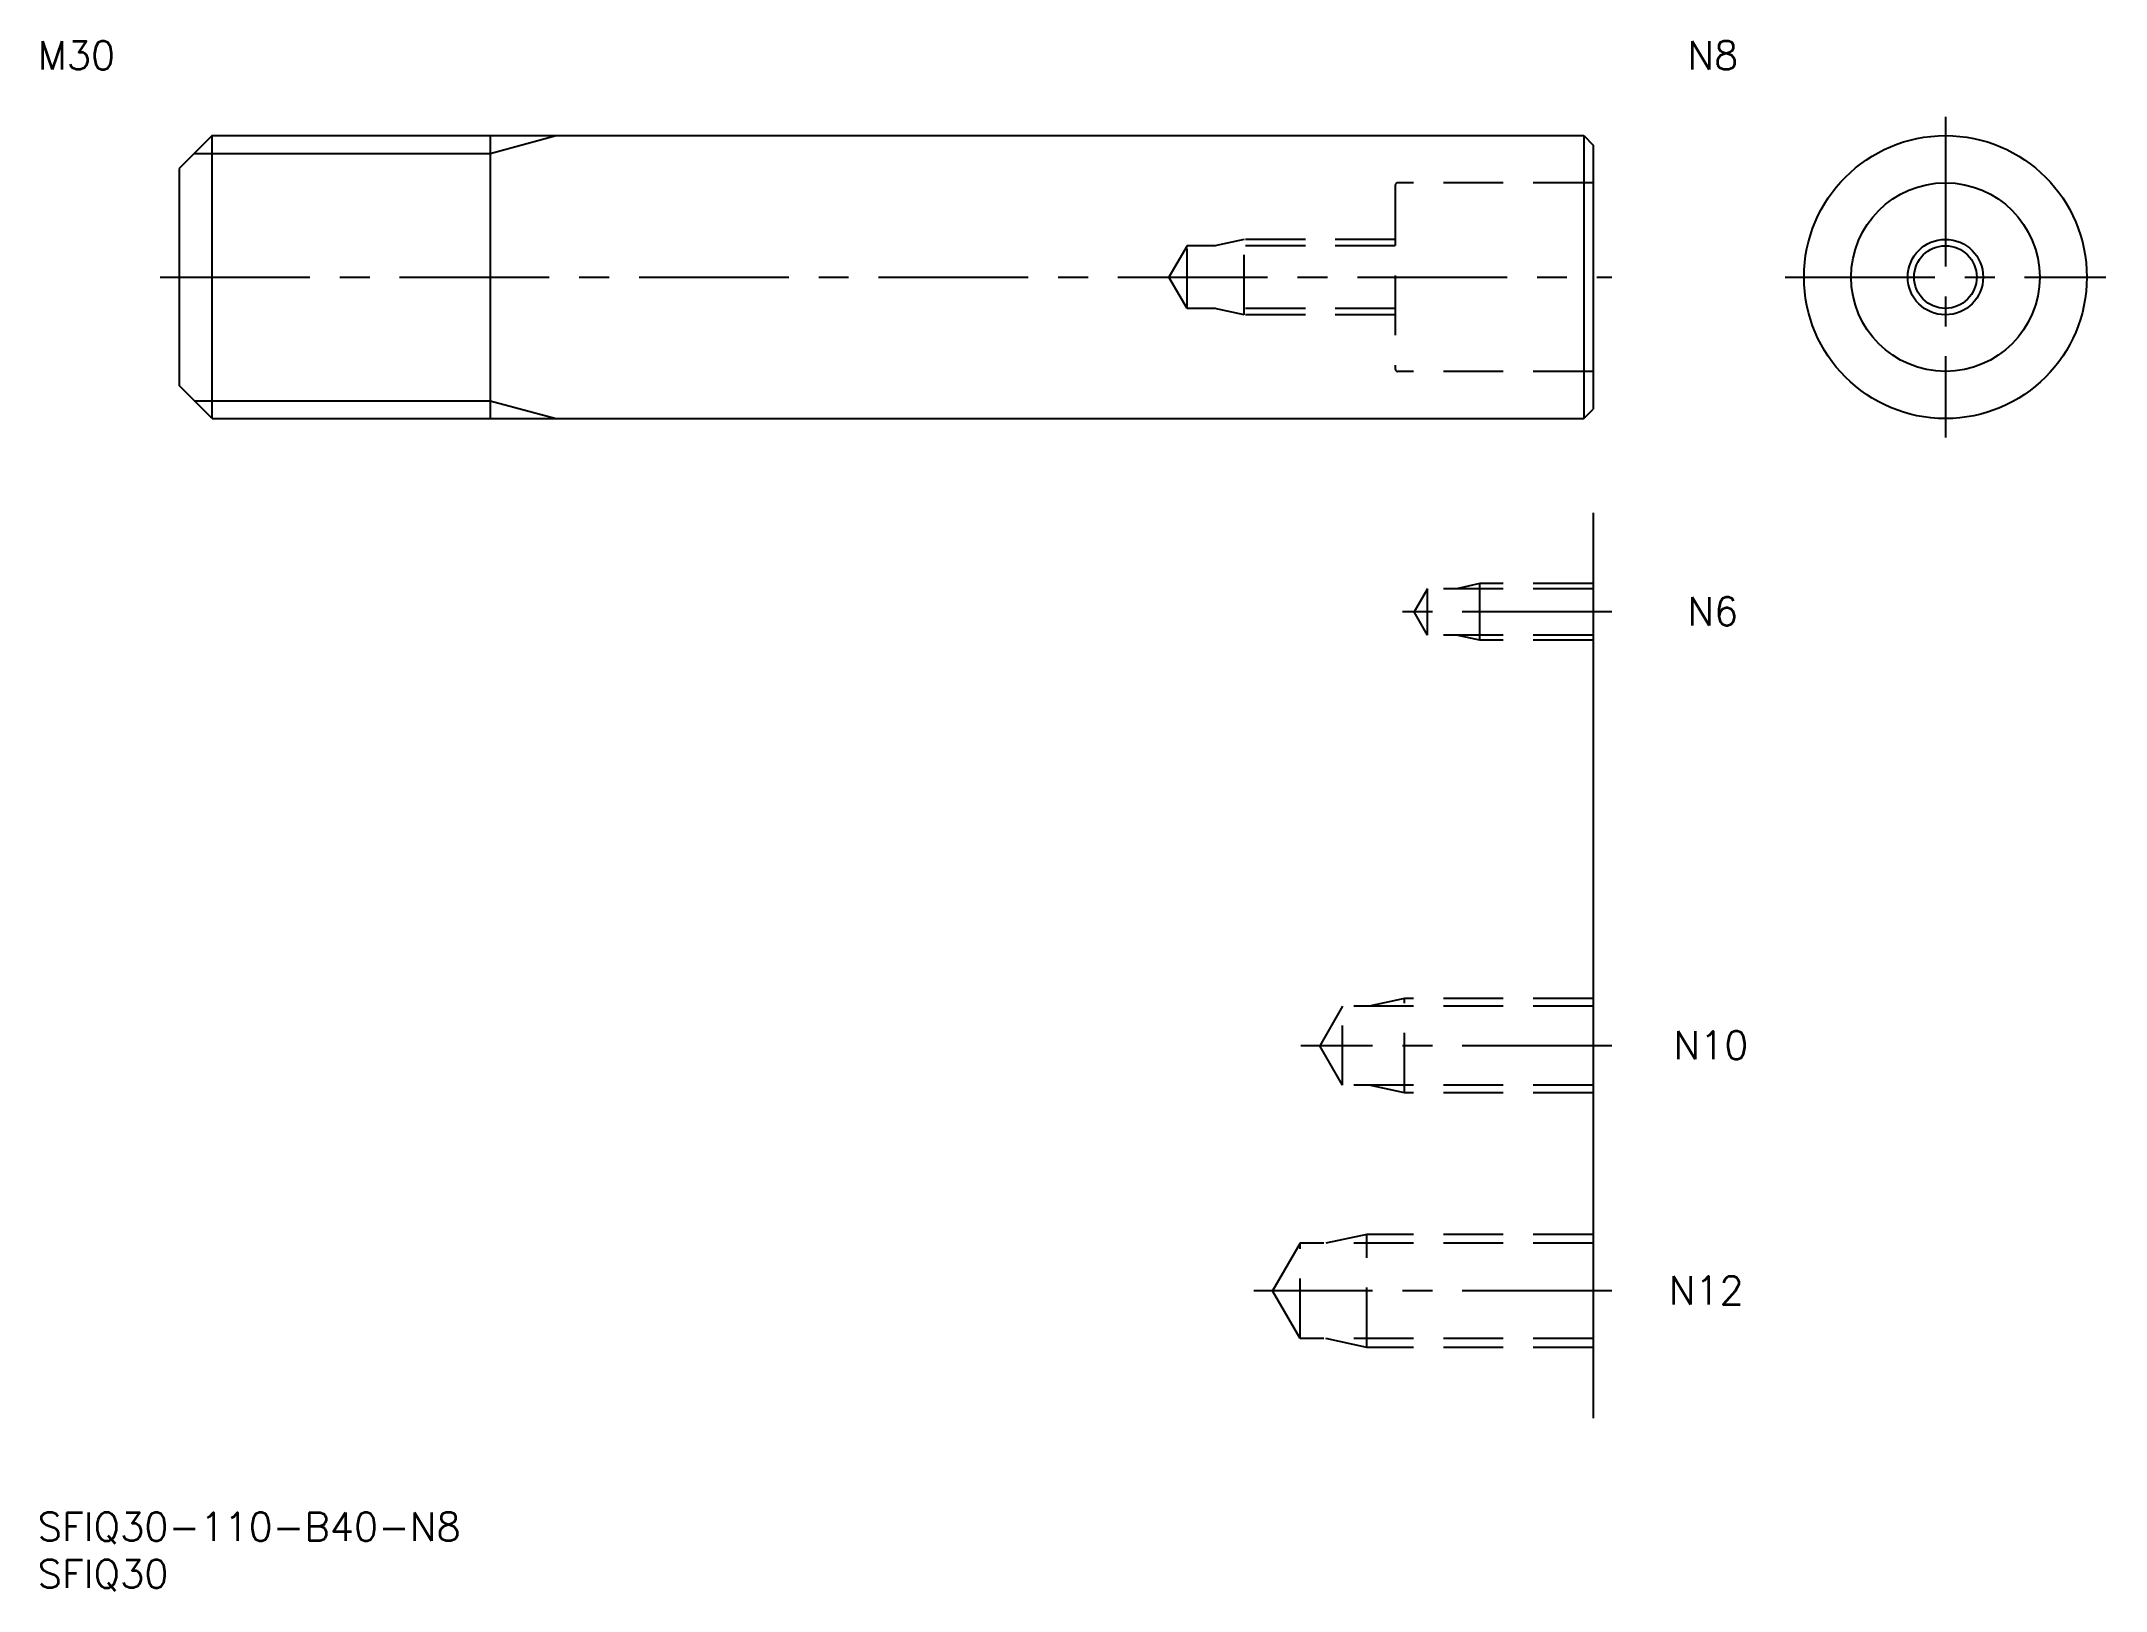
# Model space of a CAD drawing. Extents: x 0 to 219, y -8 to 156.
import ezdxf

# ---------------------------------------------------------------- set-up
doc = ezdxf.new("R2010")
doc.units = 0
doc.header["$LTSCALE"] = 0.5
doc.linetypes.add('CENTER', pattern=[50.8, 31.75, -6.35, 6.35, -6.35])
doc.linetypes.add('DASHED', pattern=[19.05, 12.7, -6.35])
for name, color, linetype in [('MSM_CENTER', 1, 'CENTER'), ('MSM_CONTINUOUS', 7, 'CONTINUOUS'), ('MSM_DASHED', 4, 'DASHED'), ('MSM_NARROW', 5, 'CONTINUOUS'), ('MSM_PART_NUMBER', 7, 'CONTINUOUS')]:
    doc.layers.add(name, color=color, linetype=linetype)
doc.styles.get("Standard").update_dxf_attribs({"font": 'txt.shx', "height": 1, "bigfont": 'bigfont.shx'})

# ---------------------------------------------------------------- blocks, each defined once
blk = doc.blocks.new('*U4')
at = {"layer": 'MSM_PART_NUMBER'}
blk.add_text('SFIQ30-110-B40-N8', height=3, dxfattribs=at).set_placement((0, -3))
blk = doc.blocks.new('*U5')
at = {"layer": 'MSM_PART_NUMBER'}
blk.add_text('SFIQ30', height=3, dxfattribs=at).set_placement((0, -8))
blk = doc.blocks.new('*U6')
at = {"layer": 'MSM_PART_NUMBER'}
blk.add_text('N12', height=3, dxfattribs=at).set_placement((173, 22.06))
blk = doc.blocks.new('*U7')
at = {"layer": 'MSM_PART_NUMBER'}
blk.add_text('N10', height=3, dxfattribs=at).set_placement((173.5, 48.06))
blk = doc.blocks.new('*U8')
at = {"layer": 'MSM_PART_NUMBER'}
blk.add_text('N6', height=3, dxfattribs=at).set_placement((175, 94.06))
blk = doc.blocks.new('*U9')
at = {"layer": 'MSM_PART_NUMBER'}
blk.add_text('M30', height=3, dxfattribs=at).set_placement((0, 153))
blk = doc.blocks.new('*U10')
at = {"layer": 'MSM_PART_NUMBER'}
blk.add_text('N8', height=3, dxfattribs=at).set_placement((175, 153))

msp = doc.modelspace()

# ---------------------------------------------------------------- linework, layer by layer
at = {"layer": 'MSM_CENTER'}
for p, q in [((202.37, 148), (202.37, 114)), ((13, 131), (167, 131)), ((185.37, 131), (219.37, 131)), ((167, 95.5), (144, 95.5)), ((167, 49.5), (134, 49.5)), ((167, 23.5), (129, 23.5))]:
    msp.add_line(p, q, dxfattribs=at)
at = {"layer": 'MSM_CONTINUOUS'}
for p, q in [((18.5, 146), (15, 142.5)), ((18.5, 146), (164, 146)), ((18.5, 116), (18.5, 146)), ((48, 146), (48, 116)), ((164, 146), (164, 116)), ((164, 146), (165, 145)), ((165, 145), (165, 117)), ((15, 142.5), (15, 119.5)), ((18.5, 116), (15, 119.5)), ((164, 116), (165, 117)), ((18.5, 116), (164, 116)), ((165, 106), (165, 10))]:
    msp.add_line(p, q, dxfattribs=at)
for radius in [15, 10, 3.32]:
    msp.add_circle((202.37, 131), radius, dxfattribs=at)
at = {"layer": 'MSM_DASHED'}
for p, q in [((144, 140.7), (144, 121.3)), ((165, 141), (144.3, 141)), ((121.92, 134.32), (120, 131)), ((121.92, 127.68), (121.92, 134.32)), ((144, 134.32), (121.92, 134.32)), ((128, 135), (124.88, 134.32)), ((128, 127), (128, 135)), ((144, 135), (128, 135)), ((121.92, 127.68), (120, 131)), ((144, 127.68), (121.92, 127.68)), ((128, 127), (124.88, 127.68)), ((144, 127), (128, 127)), ((165, 121), (144.3, 121)), ((147.42, 97.96), (146, 95.5)), ((165, 97.96), (147.42, 97.96)), ((147.42, 93.04), (147.42, 97.96)), ((153, 98.5), (150.5, 97.96)), ((165, 98.5), (153, 98.5)), ((153, 92.5), (153, 98.5)), ((147.42, 93.04), (146, 95.5)), ((165, 93.04), (147.42, 93.04)), ((153, 92.5), (150.5, 93.04)), ((165, 92.5), (153, 92.5)), ((138.42, 53.69), (136, 49.5)), ((138.42, 45.31), (138.42, 53.69)), ((165, 53.69), (138.42, 53.69)), ((145, 54.5), (141.25, 53.69)), ((145, 44.5), (145, 54.5)), ((165, 54.5), (145, 54.5)), ((138.42, 45.31), (136, 49.5)), ((165, 45.31), (138.42, 45.31)), ((145, 44.5), (141.25, 45.31)), ((165, 44.5), (145, 44.5)), ((133.92, 28.55), (131, 23.5)), ((133.92, 18.45), (133.92, 28.55)), ((165, 28.55), (133.92, 28.55)), ((141, 29.5), (136.63, 28.55)), ((141, 17.5), (141, 29.5)), ((165, 29.5), (141, 29.5)), ((133.92, 18.45), (131, 23.5)), ((165, 18.45), (133.92, 18.45)), ((141, 17.5), (136.63, 18.45)), ((165, 17.5), (141, 17.5))]:
    msp.add_line(p, q, dxfattribs=at)
for centre, start, end in [((144.3, 140.7), 90, 180), ((144.3, 121.3), 180, 270)]:
    msp.add_arc(centre, 0.3, start, end, dxfattribs=at)
at = {"layer": 'MSM_NARROW'}
for p, q in [((48, 144.11), (55, 146)), ((16.61, 144.11), (48, 144.11)), ((16.61, 117.89), (48, 117.89)), ((48, 117.89), (55, 116))]:
    msp.add_line(p, q, dxfattribs=at)
msp.add_circle((202.37, 131), 4, dxfattribs=at)

# ---------------------------------------------------------------- block references
at = {"layer": 'MSM_CONTINUOUS'}
for name in ['*U9', '*U10', '*U8', '*U7', '*U6', '*U4', '*U5']:
    msp.add_blockref(name, (0, 0), dxfattribs=at)

doc.saveas('drawing.dxf')
